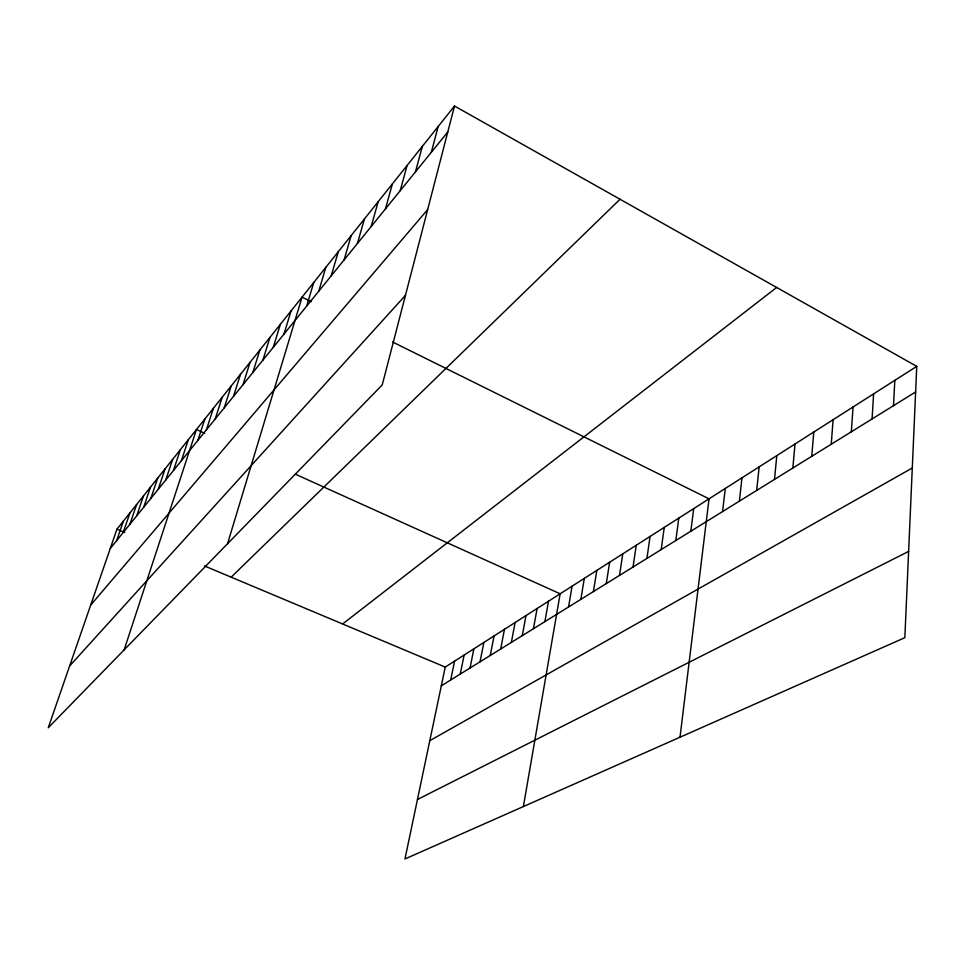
<?xml version="1.0" encoding="UTF-8"?>
<svg xmlns="http://www.w3.org/2000/svg" width="965" height="965" viewBox="0 0 965 965"><rect width="100%" height="100%" fill="white"/><g stroke="black" fill="none" stroke-linecap="round" stroke-linejoin="round"><path stroke-width="1.45" d="M916.75 366.362L904.844 637.684L404.974 858.971L445.239 667.08L916.75 366.362L454.503 106.029L116.946 529.194L48.25 727.779L382.237 384.926L454.503 106.029M893.506 405.674L894.832 380.343M872.083 418.943L873.602 393.877M851.335 431.789L853.048 406.989M831.239 444.238L833.109 419.703M811.746 456.312L813.784 432.031M792.844 468.025L795.027 443.996M774.509 479.388L776.813 455.601M756.693 490.425L759.141 466.879M739.395 501.137L741.964 477.832M722.592 511.546L725.27 488.483M680.011 737.212L709.034 498.833L392.49 341.948M690.831 531.232L693.702 508.615M675.814 540.533L678.781 518.133M661.182 549.592L664.234 527.409M646.936 558.421L650.06 536.444M633.04 567.034L636.249 545.261M619.506 575.417L622.775 553.85M606.297 583.596L609.639 562.233M593.415 591.581L596.816 570.412M580.846 599.374L584.295 578.385M568.566 606.973L572.076 586.177M523.38 806.559L560.146 593.789L295.326 474.177M544.887 621.641L548.494 601.231M533.452 628.722L537.107 608.493M522.282 635.646L525.973 615.586M511.366 642.413L515.093 622.534M500.69 649.023L504.454 629.313M490.244 655.5L494.044 635.959M480.027 661.821L483.863 642.449M470.039 668.009L473.887 648.806M460.257 674.077L464.141 655.03M450.679 679.999L454.587 661.122M431.331 152.289L438.134 126.56M415.481 171.842L422.332 146.354M400.198 190.708L407.097 165.461M385.445 208.922L392.381 183.905M371.199 226.498L378.171 201.721M357.424 243.494L364.432 218.946M344.107 259.923L351.139 235.605M331.236 275.821L338.281 251.732M318.764 291.201L325.82 267.341M306.689 306.098L313.758 282.468M227.559 543.705L302.057 297.136L311.164 301.647M283.975 334.131L291.044 310.935M273.288 347.328L280.357 324.337M262.902 360.138L269.971 337.364M252.818 372.587L259.875 350.018M243.011 384.685L250.056 362.321M233.482 396.446L240.514 374.287M224.206 407.893L231.226 385.928M215.183 419.027L222.191 397.266M206.389 429.871L213.386 408.304M197.837 440.426L204.809 419.051M124.159 649.843L196.462 429.522L204.628 433.213M181.384 460.727L188.32 439.726M173.471 470.498L180.371 449.678M165.751 480.027L172.639 459.388M158.212 489.315L165.075 468.857M150.866 498.386L157.705 478.097M136.704 515.877L143.483 495.926M143.701 507.228L150.504 487.12M129.865 524.309L136.62 504.538M123.182 532.547L129.913 512.946M116.656 540.605L123.363 521.16M110.275 548.47L447.772 132M90.698 605.067L427.676 209.562M69.625 665.971L405.457 295.338M231.154 577.154L620.037 199.248M342.611 623.969L776.656 287.461M441.307 685.813L915.628 391.959M429.799 740.662L912.287 468.013M417.459 799.49L908.632 551.401M116.946 529.194L124.738 532.463M204.496 565.96L445.239 667.08"/></g></svg>
